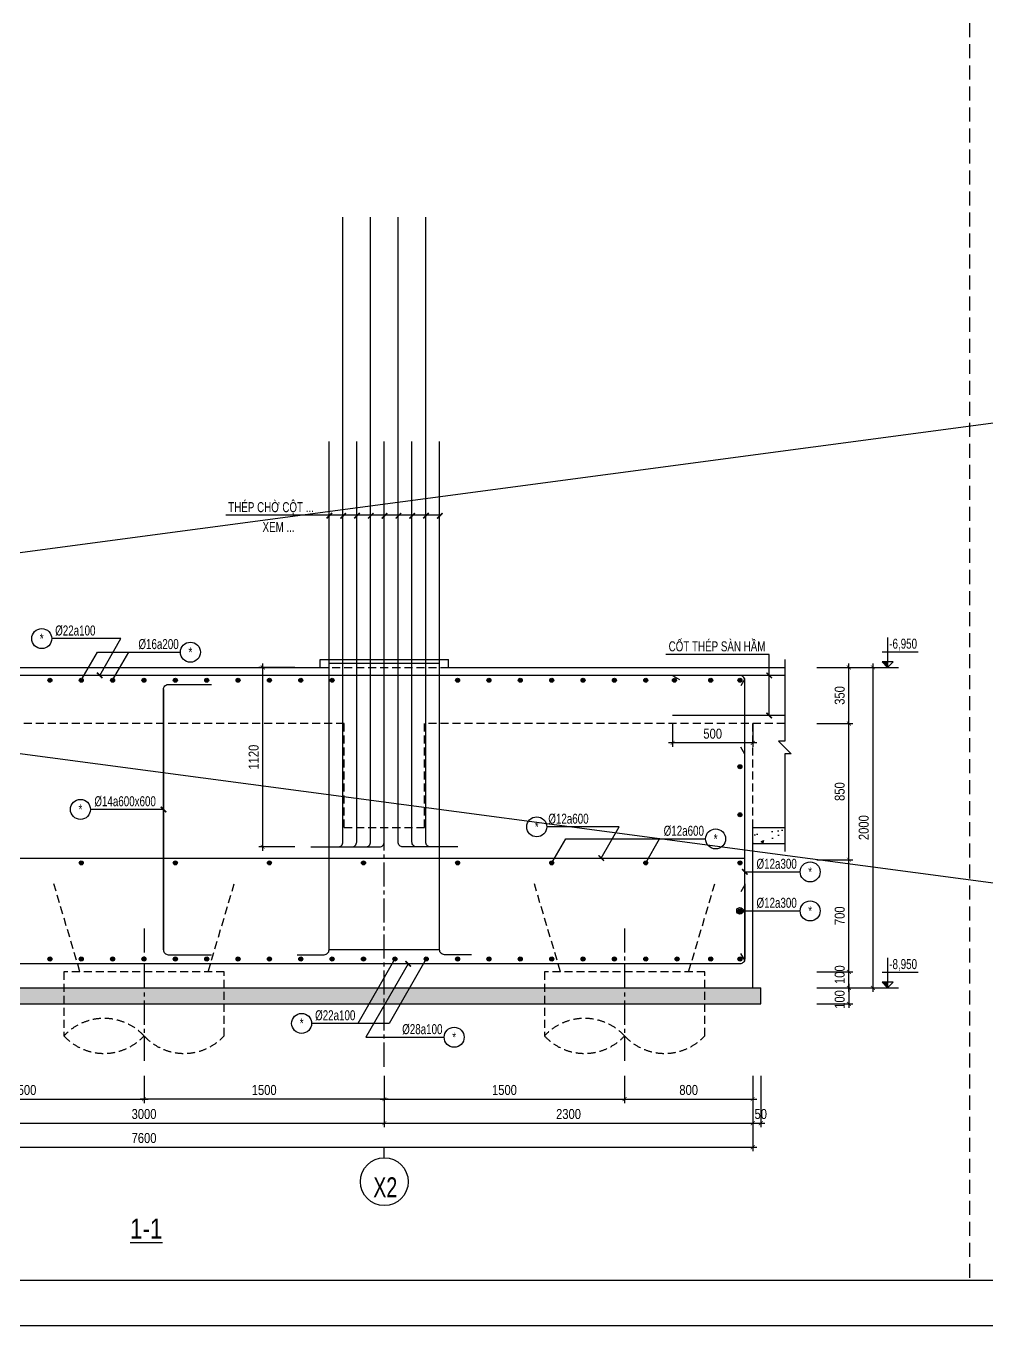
# Model space of a CAD drawing. Extents: x 71 to 2424299, y -14 to 1061502.
# Drawn here: x 1178402 to 1184400, y 486487 to 494643 of the extents above; entities that cross this region are included whole.
import ezdxf
from ezdxf.enums import TextEntityAlignment as Align

# ---------------------------------------------------------------- set-up
doc = ezdxf.new("R2010")
doc.units = 0
doc.header["$LTSCALE"] = 1000
doc.header["$MEASUREMENT"] = 0
doc.header["$PDMODE"] = 3
doc.linetypes.add('CENTER2', pattern=[1.125, 0.75, -0.125, 0.125, -0.125])
doc.linetypes.add('HIDDEN', pattern=[0.375, 0.25, -0.125])
doc.layers.get('0').update_dxf_attribs({"linetype": 'CONTINUOUS'})
doc.layers.get('Defpoints').update_dxf_attribs({"linetype": 'CONTINUOUS'})
for name, color, linetype in [('CDC.01.AXIS', 160, 'CENTER2'), ('CDC.02.DIM', 1, 'CONTINUOUS'), ('CDC.03.BORDER', 3, 'CONTINUOUS'), ('CDC.04.HIDDEN', 8, 'HIDDEN'), ('CDC.05.STEEL', 4, 'CONTINUOUS'), ('CDC.06.TEXT', 2, 'CONTINUOUS'), ('CDC.10.HATCH', 9, 'CONTINUOUS'), ('CDC.11.NOTE', 8, 'CONTINUOUS'), ('CDC.12.PILE', 7, 'CONTINUOUS'), ('CDC.14.STEELNUM', 9, 'CONTINUOUS'), ('KCS_CHI', 1, 'CONTINUOUS')]:
    doc.layers.add(name, color=color, linetype=linetype)
doc.styles.add('ARIAL', font='arial.ttf', dxfattribs={"width": 0.8})
doc.dimstyles.new('25', dxfattribs={"dimscale": 25, "dimtxt": 2.5, "dimasz": 1, "dimexe": 1, "dimexo": 0, "dimgap": 1, "dimtad": 1, "dimdec": 0, "dimdsep": 46, "dimtxsty": 'ARIAL', "dimblk": 'ARCHTICK', "dimcen": 1, "dimdle": 1, "dimclrd": 256, "dimclre": 256, "dimclrt": 2, "dimadec": 0, "dimazin": 0, "dimtfac": 0.00072, "dimtdec": 0, "dimtix": 1, "dimtmove": 2, "dimatfit": 3, "dimldrblk": 'ARCHTICK', "dimfxl": 1, "dimtolj": 1, "dimarcsym": 0})

# ---------------------------------------------------------------- blocks, each defined once
blk = doc.blocks.new('_ArchTick')
at = {"color": 0, "linetype": 'ByBlock', "const_width": 0.15}
blk.add_lwpolyline([(-0.5, -0.5), (0.5, 0.5)], dxfattribs=at)
blk = doc.blocks.new('*D2026')
at = {"layer": 'CDC.02.DIM', "lineweight": -2, "transparency": 16777216}
for p, q in [((1183538.4, 488665.5), (1183538.4, 488515.5)), ((1183338.4, 488640.5), (1183563.4, 488640.5)), ((1183338.4, 488540.5), (1183563.4, 488540.5))]:
    blk.add_line(p, q, dxfattribs=at)
at = {"layer": 'Defpoints', "color": 0, "transparency": 16777216}
for p in [(1183338.4, 488640.5), (1183338.4, 488540.5), (1183538.4, 488540.5)]:
    blk.add_point(p, dxfattribs=at)
at = {"layer": 'CDC.02.DIM', "lineweight": -2, "transparency": 16777216, "xscale": 25, "yscale": 25, "zscale": 25}
for p, rotation in [((1183538.4, 488640.5), 90), ((1183538.4, 488540.5), 270)]:
    blk.add_blockref('_ArchTick', p, dxfattribs=dict(at, rotation=rotation))
at = {"layer": 'CDC.02.DIM', "color": 2, "transparency": 16777216, "insert": (1183481.5, 488567.8), "char_height": 62.5, "attachment_point": 5, "rotation": 90, "style": 'ARIAL'}
blk.add_mtext('\\A1;100', dxfattribs=at)
blk = doc.blocks.new('*D2027')
at = {"layer": 'CDC.02.DIM', "lineweight": -2, "transparency": 16777216}
for p, q in [((1183538.4, 488615.5), (1183538.4, 488765.5)), ((1183338.4, 488740.5), (1183563.4, 488740.5)), ((1183338.4, 488640.5), (1183563.4, 488640.5))]:
    blk.add_line(p, q, dxfattribs=at)
at = {"layer": 'Defpoints', "color": 0, "transparency": 16777216}
for p in [(1183338.4, 488740.5), (1183538.4, 488740.5), (1183338.4, 488640.5)]:
    blk.add_point(p, dxfattribs=at)
at = {"layer": 'CDC.02.DIM', "lineweight": -2, "transparency": 16777216, "xscale": 25, "yscale": 25, "zscale": 25}
for p, rotation in [((1183538.4, 488740.5), 90), ((1183538.4, 488640.5), 270)]:
    blk.add_blockref('_ArchTick', p, dxfattribs=dict(at, rotation=rotation))
at = {"layer": 'CDC.02.DIM', "color": 2, "transparency": 16777216, "insert": (1183481.5, 488722.8), "char_height": 62.5, "attachment_point": 5, "rotation": 90, "style": 'ARIAL'}
blk.add_mtext('\\A1;100', dxfattribs=at)
blk = doc.blocks.new('*D2028')
at = {"layer": 'CDC.02.DIM', "lineweight": -2, "transparency": 16777216}
for p, q in [((1183338.4, 489440.5), (1183563.4, 489440.5)), ((1183538.4, 488715.5), (1183538.4, 489465.5)), ((1183338.4, 488740.5), (1183563.4, 488740.5))]:
    blk.add_line(p, q, dxfattribs=at)
at = {"layer": 'Defpoints', "color": 0, "transparency": 16777216}
for p in [(1183338.4, 489440.5), (1183538.4, 489440.5), (1183338.4, 488740.5)]:
    blk.add_point(p, dxfattribs=at)
at = {"layer": 'CDC.02.DIM', "lineweight": -2, "transparency": 16777216, "xscale": 25, "yscale": 25, "zscale": 25}
for p, rotation in [((1183538.4, 489440.5), 90), ((1183538.4, 488740.5), 270)]:
    blk.add_blockref('_ArchTick', p, dxfattribs=dict(at, rotation=rotation))
at = {"layer": 'CDC.02.DIM', "color": 2, "transparency": 16777216, "insert": (1183481.5, 489090.5), "char_height": 62.5, "attachment_point": 5, "rotation": 90, "style": 'ARIAL'}
blk.add_mtext('\\A1;700', dxfattribs=at)
blk = doc.blocks.new('*D2029')
at = {"layer": 'CDC.02.DIM', "lineweight": -2, "transparency": 16777216}
for p, q in [((1183538.4, 489415.5), (1183538.4, 490315.5)), ((1183338.4, 490290.5), (1183563.4, 490290.5)), ((1183338.4, 489440.5), (1183563.4, 489440.5))]:
    blk.add_line(p, q, dxfattribs=at)
at = {"layer": 'Defpoints', "color": 0, "transparency": 16777216}
for p in [(1183338.4, 490290.5), (1183538.4, 490290.5), (1183338.4, 489440.5)]:
    blk.add_point(p, dxfattribs=at)
at = {"layer": 'CDC.02.DIM', "lineweight": -2, "transparency": 16777216, "xscale": 25, "yscale": 25, "zscale": 25}
for p, rotation in [((1183538.4, 490290.5), 90), ((1183538.4, 489440.5), 270)]:
    blk.add_blockref('_ArchTick', p, dxfattribs=dict(at, rotation=rotation))
at = {"layer": 'CDC.02.DIM', "color": 2, "transparency": 16777216, "insert": (1183481.5, 489865.5), "char_height": 62.5, "attachment_point": 5, "rotation": 90, "style": 'ARIAL'}
blk.add_mtext('\\A1;850', dxfattribs=at)
blk = doc.blocks.new('*D2030')
at = {"layer": 'CDC.02.DIM', "lineweight": -2, "transparency": 16777216}
for p, q in [((1183338.4, 490640.5), (1183563.4, 490640.5)), ((1183538.4, 490265.5), (1183538.4, 490665.5)), ((1183338.4, 490290.5), (1183563.4, 490290.5))]:
    blk.add_line(p, q, dxfattribs=at)
at = {"layer": 'Defpoints', "color": 0, "transparency": 16777216}
for p in [(1183338.4, 490640.5), (1183538.4, 490640.5), (1183338.4, 490290.5)]:
    blk.add_point(p, dxfattribs=at)
at = {"layer": 'CDC.02.DIM', "lineweight": -2, "transparency": 16777216, "xscale": 25, "yscale": 25, "zscale": 25}
for p, rotation in [((1183538.4, 490640.5), 90), ((1183538.4, 490290.5), 270)]:
    blk.add_blockref('_ArchTick', p, dxfattribs=dict(at, rotation=rotation))
at = {"layer": 'CDC.02.DIM', "color": 2, "transparency": 16777216, "insert": (1183481.5, 490465.5), "char_height": 62.5, "attachment_point": 5, "rotation": 90, "style": 'ARIAL'}
blk.add_mtext('\\A1;350', dxfattribs=at)
blk = doc.blocks.new('*D2031')
at = {"layer": 'CDC.02.DIM', "lineweight": -2, "transparency": 16777216}
for p, q in [((1183338.4, 490640.5), (1183713.4, 490640.5)), ((1183688.4, 490665.5), (1183688.4, 488615.5)), ((1183338.4, 488640.5), (1183713.4, 488640.5))]:
    blk.add_line(p, q, dxfattribs=at)
at = {"layer": 'Defpoints', "color": 0, "transparency": 16777216}
for p in [(1183338.4, 490640.5), (1183338.4, 488640.5), (1183688.4, 488640.5)]:
    blk.add_point(p, dxfattribs=at)
at = {"layer": 'CDC.02.DIM', "lineweight": -2, "transparency": 16777216, "xscale": 25, "yscale": 25, "zscale": 25}
for p, rotation in [((1183688.4, 490640.5), 90), ((1183688.4, 488640.5), 270)]:
    blk.add_blockref('_ArchTick', p, dxfattribs=dict(at, rotation=rotation))
at = {"layer": 'CDC.02.DIM', "color": 2, "transparency": 16777216, "insert": (1183631.5, 489640.5), "char_height": 62.5, "attachment_point": 5, "rotation": 90, "style": 'ARIAL'}
blk.add_mtext('\\A1;2000', dxfattribs=at)
blk = doc.blocks.new('*D2008')
at = {"layer": 'CDC.02.DIM', "lineweight": -2, "transparency": 16777216}
for p, q in [((1182438.4, 490290.5), (1182438.4, 490144.5)), ((1182938.4, 490290.5), (1182938.4, 490144.5)), ((1182963.4, 490169.5), (1182413.4, 490169.5))]:
    blk.add_line(p, q, dxfattribs=at)
at = {"layer": 'Defpoints', "color": 0, "transparency": 16777216}
for p in [(1182438.4, 490290.5), (1182938.4, 490290.5), (1182438.4, 490169.5)]:
    blk.add_point(p, dxfattribs=at)
at = {"layer": 'CDC.02.DIM', "lineweight": -2, "transparency": 16777216, "xscale": 25, "yscale": 25, "zscale": 25, "rotation": 180}
blk.add_blockref('_ArchTick', (1182438.4, 490169.5), dxfattribs=at)
at = {"layer": 'CDC.02.DIM', "lineweight": -2, "transparency": 16777216, "xscale": 25, "yscale": 25, "zscale": 25}
blk.add_blockref('_ArchTick', (1182938.4, 490169.5), dxfattribs=at)
at = {"layer": 'CDC.02.DIM', "color": 2, "transparency": 16777216, "insert": (1182688.4, 490226.5), "char_height": 62.5, "attachment_point": 5, "style": 'ARIAL'}
blk.add_mtext('\\A1;500', dxfattribs=at)
blk = doc.blocks.new('*D2010')
at = {"layer": 'CDC.02.DIM', "lineweight": -2, "transparency": 16777216}
for p, q in [((1180638.4, 488090.5), (1180638.4, 487770.7)), ((1182938.4, 488090.5), (1182938.4, 487770.7)), ((1180613.4, 487795.7), (1182963.4, 487795.7))]:
    blk.add_line(p, q, dxfattribs=at)
at = {"layer": 'Defpoints', "color": 0, "transparency": 16777216}
for p in [(1180638.4, 488090.5), (1182938.4, 488090.5), (1182938.4, 487795.7)]:
    blk.add_point(p, dxfattribs=at)
at = {"layer": 'CDC.02.DIM', "lineweight": -2, "transparency": 16777216, "xscale": 25, "yscale": 25, "zscale": 25, "rotation": 180}
blk.add_blockref('_ArchTick', (1180638.4, 487795.7), dxfattribs=at)
at = {"layer": 'CDC.02.DIM', "lineweight": -2, "transparency": 16777216, "xscale": 25, "yscale": 25, "zscale": 25}
blk.add_blockref('_ArchTick', (1182938.4, 487795.7), dxfattribs=at)
at = {"layer": 'CDC.02.DIM', "color": 2, "transparency": 16777216, "insert": (1181788.4, 487852.6), "char_height": 62.5, "attachment_point": 5, "style": 'ARIAL'}
blk.add_mtext('\\A1;2300', dxfattribs=at)
blk = doc.blocks.new('*D2011')
at = {"layer": 'CDC.02.DIM', "lineweight": -2, "transparency": 16777216}
for p, q in [((1175338.4, 488090.5), (1175338.4, 487620.7)), ((1182938.4, 488090.5), (1182938.4, 487620.7)), ((1175313.4, 487645.7), (1182963.4, 487645.7))]:
    blk.add_line(p, q, dxfattribs=at)
at = {"layer": 'Defpoints', "color": 0, "transparency": 16777216}
for p in [(1175338.4, 488090.5), (1182938.4, 488090.5), (1182938.4, 487645.7)]:
    blk.add_point(p, dxfattribs=at)
at = {"layer": 'CDC.02.DIM', "lineweight": -2, "transparency": 16777216, "xscale": 25, "yscale": 25, "zscale": 25, "rotation": 180}
blk.add_blockref('_ArchTick', (1175338.4, 487645.7), dxfattribs=at)
at = {"layer": 'CDC.02.DIM', "lineweight": -2, "transparency": 16777216, "xscale": 25, "yscale": 25, "zscale": 25}
blk.add_blockref('_ArchTick', (1182938.4, 487645.7), dxfattribs=at)
at = {"layer": 'CDC.02.DIM', "color": 2, "transparency": 16777216, "insert": (1179138.4, 487702.6), "char_height": 62.5, "attachment_point": 5, "style": 'ARIAL'}
blk.add_mtext('\\A1;7600', dxfattribs=at)
blk = doc.blocks.new('*D2013')
at = {"layer": 'CDC.02.DIM', "lineweight": -2, "transparency": 16777216}
for p, q in [((1177638.4, 488090.5), (1177638.4, 487920.7)), ((1179138.4, 488090.5), (1179138.4, 487920.7)), ((1177613.4, 487945.7), (1179163.4, 487945.7))]:
    blk.add_line(p, q, dxfattribs=at)
at = {"layer": 'Defpoints', "color": 0, "transparency": 16777216}
for p in [(1177638.4, 488090.5), (1179138.4, 488090.5), (1179138.4, 487945.7)]:
    blk.add_point(p, dxfattribs=at)
at = {"layer": 'CDC.02.DIM', "lineweight": -2, "transparency": 16777216, "xscale": 25, "yscale": 25, "zscale": 25, "rotation": 180}
blk.add_blockref('_ArchTick', (1177638.4, 487945.7), dxfattribs=at)
at = {"layer": 'CDC.02.DIM', "lineweight": -2, "transparency": 16777216, "xscale": 25, "yscale": 25, "zscale": 25}
blk.add_blockref('_ArchTick', (1179138.4, 487945.7), dxfattribs=at)
at = {"layer": 'CDC.02.DIM', "color": 2, "transparency": 16777216, "insert": (1178388.4, 488002.6), "char_height": 62.5, "attachment_point": 5, "style": 'ARIAL'}
blk.add_mtext('\\A1;1500', dxfattribs=at)
blk = doc.blocks.new('*D2015')
at = {"layer": 'CDC.02.DIM', "lineweight": -2, "transparency": 16777216}
for p, q in [((1179138.4, 488090.5), (1179138.4, 487920.7)), ((1180638.4, 488090.5), (1180638.4, 487920.7)), ((1180663.4, 487945.7), (1179113.4, 487945.7))]:
    blk.add_line(p, q, dxfattribs=at)
at = {"layer": 'Defpoints', "color": 0, "transparency": 16777216}
for p in [(1179138.4, 488090.5), (1180638.4, 488090.5), (1179138.4, 487945.7)]:
    blk.add_point(p, dxfattribs=at)
at = {"layer": 'CDC.02.DIM', "lineweight": -2, "transparency": 16777216, "xscale": 25, "yscale": 25, "zscale": 25, "rotation": 180}
blk.add_blockref('_ArchTick', (1179138.4, 487945.7), dxfattribs=at)
at = {"layer": 'CDC.02.DIM', "lineweight": -2, "transparency": 16777216, "xscale": 25, "yscale": 25, "zscale": 25}
blk.add_blockref('_ArchTick', (1180638.4, 487945.7), dxfattribs=at)
at = {"layer": 'CDC.02.DIM', "color": 2, "transparency": 16777216, "insert": (1179888.4, 488002.6), "char_height": 62.5, "attachment_point": 5, "style": 'ARIAL'}
blk.add_mtext('\\A1;1500', dxfattribs=at)
blk = doc.blocks.new('*D2016')
at = {"layer": 'CDC.02.DIM', "lineweight": -2, "transparency": 16777216}
for p, q in [((1180638.4, 488090.5), (1180638.4, 487920.7)), ((1182138.4, 488090.5), (1182138.4, 487920.7)), ((1180613.4, 487945.7), (1182163.4, 487945.7))]:
    blk.add_line(p, q, dxfattribs=at)
at = {"layer": 'Defpoints', "color": 0, "transparency": 16777216}
for p in [(1180638.4, 488090.5), (1182138.4, 488090.5), (1182138.4, 487945.7)]:
    blk.add_point(p, dxfattribs=at)
at = {"layer": 'CDC.02.DIM', "lineweight": -2, "transparency": 16777216, "xscale": 25, "yscale": 25, "zscale": 25, "rotation": 180}
blk.add_blockref('_ArchTick', (1180638.4, 487945.7), dxfattribs=at)
at = {"layer": 'CDC.02.DIM', "lineweight": -2, "transparency": 16777216, "xscale": 25, "yscale": 25, "zscale": 25}
blk.add_blockref('_ArchTick', (1182138.4, 487945.7), dxfattribs=at)
at = {"layer": 'CDC.02.DIM', "color": 2, "transparency": 16777216, "insert": (1181388.4, 488002.6), "char_height": 62.5, "attachment_point": 5, "style": 'ARIAL'}
blk.add_mtext('\\A1;1500', dxfattribs=at)
blk = doc.blocks.new('*D2017')
at = {"layer": 'CDC.02.DIM', "lineweight": -2, "transparency": 16777216}
for p, q in [((1177638.4, 488090.5), (1177638.4, 487770.7)), ((1180638.4, 488090.5), (1180638.4, 487770.7)), ((1177613.4, 487795.7), (1180663.4, 487795.7))]:
    blk.add_line(p, q, dxfattribs=at)
at = {"layer": 'Defpoints', "color": 0, "transparency": 16777216}
for p in [(1177638.4, 488090.5), (1180638.4, 488090.5), (1180638.4, 487795.7)]:
    blk.add_point(p, dxfattribs=at)
at = {"layer": 'CDC.02.DIM', "lineweight": -2, "transparency": 16777216, "xscale": 25, "yscale": 25, "zscale": 25, "rotation": 180}
blk.add_blockref('_ArchTick', (1177638.4, 487795.7), dxfattribs=at)
at = {"layer": 'CDC.02.DIM', "lineweight": -2, "transparency": 16777216, "xscale": 25, "yscale": 25, "zscale": 25}
blk.add_blockref('_ArchTick', (1180638.4, 487795.7), dxfattribs=at)
at = {"layer": 'CDC.02.DIM', "color": 2, "transparency": 16777216, "insert": (1179138.4, 487852.6), "char_height": 62.5, "attachment_point": 5, "style": 'ARIAL'}
blk.add_mtext('\\A1;3000', dxfattribs=at)
blk = doc.blocks.new('*D2018')
at = {"layer": 'CDC.02.DIM', "lineweight": -2, "transparency": 16777216}
for p, q in [((1182938.4, 488090.5), (1182938.4, 487770.7)), ((1182988.4, 488090.5), (1182988.4, 487770.7)), ((1182913.4, 487795.7), (1183013.4, 487795.7))]:
    blk.add_line(p, q, dxfattribs=at)
at = {"layer": 'Defpoints', "color": 0, "transparency": 16777216}
for p in [(1182938.4, 488090.5), (1182988.4, 488090.5), (1182988.4, 487795.7)]:
    blk.add_point(p, dxfattribs=at)
at = {"layer": 'CDC.02.DIM', "lineweight": -2, "transparency": 16777216, "xscale": 25, "yscale": 25, "zscale": 25, "rotation": 180}
blk.add_blockref('_ArchTick', (1182938.4, 487795.7), dxfattribs=at)
at = {"layer": 'CDC.02.DIM', "lineweight": -2, "transparency": 16777216, "xscale": 25, "yscale": 25, "zscale": 25}
blk.add_blockref('_ArchTick', (1182988.4, 487795.7), dxfattribs=at)
at = {"layer": 'CDC.02.DIM', "color": 2, "transparency": 16777216, "insert": (1182988.4, 487852.6), "char_height": 62.5, "attachment_point": 5, "style": 'ARIAL'}
blk.add_mtext('\\A1;50', dxfattribs=at)
blk = doc.blocks.new('C1000K')
at = {"layer": 'CDC.01.AXIS', "ltscale": 0.2}
blk.add_line((0, 370.1), (0, -474.3), dxfattribs=at)
at = {"layer": 'CDC.04.HIDDEN', "ltscale": 0.2}
for p, q in [((-400, 100), (-563.4, 650)), ((400, 100), (563.4, 650))]:
    blk.add_line(p, q, dxfattribs=at)
blk.add_lwpolyline([(500, -300), (500, 100), (-500, 100), (-500, -300)], dxfattribs=at)
blk.add_lwpolyline([(500, -300, -0.436764), (0, -300, 0.436764), (-500, -300, 0.436764), (0, -300, 0.36397)], format="xyb", dxfattribs=at)
blk = doc.blocks.new('*D1696')
at = {"layer": 'CDC.02.DIM', "lineweight": -2, "transparency": 16777216}
for p, q in [((1180079.6, 490640.5), (1179854.6, 490640.5)), ((1179879.6, 489495.5), (1179879.6, 490665.5)), ((1180079.6, 489520.5), (1179854.6, 489520.5))]:
    blk.add_line(p, q, dxfattribs=at)
at = {"layer": 'Defpoints', "color": 0, "transparency": 16777216}
for p in [(1179879.6, 490640.5), (1180079.6, 490640.5), (1180079.6, 489520.5)]:
    blk.add_point(p, dxfattribs=at)
at = {"layer": 'CDC.02.DIM', "lineweight": -2, "transparency": 16777216, "xscale": 25, "yscale": 25, "zscale": 25}
for p, rotation in [((1179879.6, 490640.5), 90), ((1179879.6, 489520.5), 270)]:
    blk.add_blockref('_ArchTick', p, dxfattribs=dict(at, rotation=rotation))
at = {"layer": 'CDC.02.DIM', "color": 2, "transparency": 16777216, "insert": (1179822.7, 490080.5), "char_height": 62.5, "attachment_point": 5, "rotation": 90, "style": 'ARIAL'}
blk.add_mtext('\\A1;1120', dxfattribs=at)
blk = doc.blocks.new('*D1752')
at = {"layer": 'CDC.02.DIM', "lineweight": -2, "transparency": 16777216}
for p, q in [((1182138.4, 488090.5), (1182138.4, 487920.7)), ((1182938.4, 488090.5), (1182938.4, 487920.7)), ((1182113.4, 487945.7), (1182963.4, 487945.7))]:
    blk.add_line(p, q, dxfattribs=at)
at = {"layer": 'Defpoints', "color": 0, "transparency": 16777216}
for p in [(1182138.4, 488090.5), (1182938.4, 488090.5), (1182938.4, 487945.7)]:
    blk.add_point(p, dxfattribs=at)
at = {"layer": 'CDC.02.DIM', "lineweight": -2, "transparency": 16777216, "xscale": 25, "yscale": 25, "zscale": 25, "rotation": 180}
blk.add_blockref('_ArchTick', (1182138.4, 487945.7), dxfattribs=at)
at = {"layer": 'CDC.02.DIM', "lineweight": -2, "transparency": 16777216, "xscale": 25, "yscale": 25, "zscale": 25}
blk.add_blockref('_ArchTick', (1182938.4, 487945.7), dxfattribs=at)
at = {"layer": 'CDC.02.DIM', "color": 2, "transparency": 16777216, "insert": (1182538.4, 488002.6), "char_height": 62.5, "attachment_point": 5, "style": 'ARIAL'}
blk.add_mtext('\\A1;800', dxfattribs=at)
blk = doc.blocks.new('34')
at = {"color": 4, "elevation": 0}
blk.add_lwpolyline([(1087304.3, 521742.8), (1107165, 521742.8), (1107165, 536023), (1087304.3, 536023)], close=True, dxfattribs=at)
at = {"layer": 'Defpoints', "elevation": 0}
blk.add_lwpolyline([(1086424.2, 521457.2), (1086424.2, 536307.2), (1107449.2, 536307.2), (1107449.2, 521457.2), (1086424.2, 521457.2)], close=True, dxfattribs=at)

msp = doc.modelspace()

# ---------------------------------------------------------------- hatches: boundary and pattern name
at = {"layer": 'CDC.10.HATCH'}
h = msp.add_hatch(dxfattribs=at)
h.set_pattern_fill('AR-CONC', color=256, scale=25, style=0)
h.set_pattern_definition([(50, (21414.93, -21115.67), (179.315046, -15.688034), [18.75, -206.25]), (355, (21414.93, -21115.67), (-34.687833, 188.048033), [15, -165]), (100.4514, (21429.87, -21116.98), (144.627345, 172.359886), [15.935047, -175.285528]), (46.1842, (21414.93, -21065.67), (266.810262, -41.379754), [28.125, -309.375]), (96.6356, (21437.16, -21069.12), (233.665676, 243.52947), [23.90257, -262.92825]), (351.1842, (21414.93, -21065.67), (233.665486, 243.52965), [22.5, -247.5]), (21, (21439.93, -21078.17), (149.226763, -100.654723), [18.75, -206.25]), (326, (21439.93, -21078.17), (60.828833, 181.28751), [15, -165]), (71.4514, (21452.37, -21086.56), (210.055657, 80.632624), [15.935047, -175.285528]), (37.5, (21414.93, -21115.67), (3.0399638, 83.2234635), [0, -163, 0, -167.5, 0, -165.625]), (7.5, (21414.93, -21115.67), (65.7673844, 98.602928), [0, -95.5, 0, -159.25, 0, -63.125]), (327.5, (21359.18, -21115.67), (133.455609, -5.638718), [0, -62.5, 0, -195, 0, -258.75]), (317.5, (21334.18, -21115.67), (145.796542, 25.026246), [0, -81.25, 0, -129.5, 0, -183.75])])
h.paths.add_polyline_path([(1183138.4, 489640.53), (1182938.4, 489640.53), (1182938.4, 489540.53), (1183138.4, 489540.53)])
h = msp.add_hatch(dxfattribs=at)
h.set_pattern_fill('AR-CONC', color=256, scale=25, style=0)
h.set_pattern_definition([(50, (87513.1, -7164.95), (179.315046, -15.688034), [18.75, -206.25]), (355, (87513.1, -7164.95), (-34.687833, 188.048033), [15, -165]), (100.4514, (87528.05, -7166.26), (144.627345, 172.359886), [15.935047, -175.285528]), (46.1842, (87513.1, -7114.95), (266.810262, -41.379754), [28.125, -309.375]), (96.6356, (87535.34, -7118.4), (233.665676, 243.52947), [23.90257, -262.92825]), (351.1842, (87513.1, -7114.95), (233.665486, 243.52965), [22.5, -247.5]), (21, (87538.1, -7127.45), (149.226763, -100.654723), [18.75, -206.25]), (326, (87538.1, -7127.45), (60.828833, 181.28751), [15, -165]), (71.4514, (87550.54, -7135.84), (210.055657, 80.632624), [15.935047, -175.285528]), (37.5, (87513.105, -7164.95), (3.039964, 83.2234635), [0, -163, 0, -167.5, 0, -165.625]), (7.5, (87513.105, -7164.95), (65.7673844, 98.602928), [0, -95.5, 0, -159.25, 0, -63.125]), (327.5, (87457.355, -7164.95), (133.455609, -5.638718), [0, -62.5, 0, -195, 0, -258.75]), (317.5, (87432.35, -7164.95), (145.796542, 25.026246), [0, -81.25, 0, -129.5, 0, -183.75])])
h.paths.add_polyline_path([(1175538.4, 488640.53), (1175288.4, 488640.53), (1175288.4, 488540.53), (1175538.4, 488540.53)])
h.paths.add_polyline_path([(1176138.4, 488640.53), (1175538.4, 488640.53), (1175538.4, 488540.53), (1176138.4, 488540.53)])
h.paths.add_polyline_path([(1176738.4, 488640.53), (1176138.4, 488640.53), (1176138.4, 488540.53), (1176738.4, 488540.53)])
h.paths.add_polyline_path([(1178538.4, 488640.53), (1176738.4, 488640.53), (1176738.4, 488540.53), (1178538.4, 488540.53)])
h.paths.add_polyline_path([(1179138.4, 488640.53), (1178538.4, 488640.53), (1178538.4, 488540.53), (1179138.4, 488540.53)])
h.paths.add_polyline_path([(1179738.4, 488640.53), (1179138.4, 488640.53), (1179138.4, 488540.53), (1179738.4, 488540.53)])
h.paths.add_polyline_path([(1181538.4, 488640.53), (1179738.4, 488640.53), (1179738.4, 488540.53), (1181538.4, 488540.53)])
h.paths.add_polyline_path([(1182138.4, 488640.53), (1181538.4, 488640.53), (1181538.4, 488540.53), (1182138.4, 488540.53)])
h.paths.add_polyline_path([(1182738.4, 488640.53), (1182138.4, 488640.53), (1182138.4, 488540.53), (1182738.4, 488540.53)])
h.paths.add_polyline_path([(1182988.4, 488640.53), (1182738.4, 488640.53), (1182738.4, 488540.53), (1182988.4, 488540.53)])
at = {"layer": 'CDC.11.NOTE'}
for points in [[(1183780.56, 490675.53), (1183745.56, 490675.53), (1183780.56, 490640.53)], [(1183780.56, 488675.53), (1183745.56, 488675.53), (1183780.56, 488640.53)]]:
    msp.add_hatch(color=256, dxfattribs=at).paths.add_polyline_path(points)

# ---------------------------------------------------------------- linework, layer by layer
at = {"layer": 'CDC.01.AXIS', "ltscale": 0.2}
msp.add_line((1180638.4, 488148.48), (1180638.4, 491684.91), dxfattribs=at)
at = {"layer": 'CDC.03.BORDER'}
for p, q in [((1178038.4, 490640.53), (1180238.4, 490640.53)), ((1180238.4, 490640.53), (1180238.4, 490690.53)), ((1180238.4, 490690.53), (1181038.4, 490690.53)), ((1181038.4, 490640.53), (1181038.4, 490690.53)), ((1181038.4, 490640.53), (1183138.4, 490640.53)), ((1182938.4, 488640.53), (1182938.4, 489640.53)), ((1182938.4, 489640.53), (1183138.4, 489640.53))]:
    msp.add_line(p, q, dxfattribs=at)
at = {"layer": 'CDC.04.HIDDEN', "ltscale": 0.35}
msp.add_line((1184290.69, 501092.5), (1184290.69, 486817.5), dxfattribs=at)
at = {"layer": 'CDC.04.HIDDEN', "ltscale": 0.2}
for p, q in [((1180238.4, 490640.53), (1181038.4, 490640.53)), ((1180388.4, 490290.53), (1177888.4, 490290.53)), ((1180388.4, 489640.53), (1180388.4, 490290.53)), ((1183138.4, 490290.53), (1180888.4, 490290.53)), ((1180888.4, 489640.53), (1180888.4, 490290.53)), ((1182938.4, 489640.53), (1182938.4, 490290.53)), ((1180388.4, 489640.53), (1180888.4, 489640.53))]:
    msp.add_line(p, q, dxfattribs=at)
at = {"layer": 'CDC.05.STEEL', "ltscale": 0.3}
for p, q in [((1180983.4, 490665.53), (1180293.4, 490665.53)), ((1182858.4, 490590.53), (1175138.4, 490590.53)), ((1183138.4, 490590.53), (1182438.4, 490590.53)), ((1182438.4, 490590.53), (1182481.7, 490565.53)), ((1182888.4, 490568.54), (1182863.4, 490525.24)), ((1183138.4, 490340.53), (1182438.4, 490340.53)), ((1182888.4, 490098.54), (1182863.4, 490141.84)), ((1175388.4, 489450.54), (1182888.4, 489450.54)), ((1182888.4, 489282.53), (1182863.4, 489239.23)), ((1180983.4, 488877.53), (1180293.4, 488877.53)), ((1182888.4, 488812.53), (1182863.4, 488855.83))]:
    msp.add_line(p, q, dxfattribs=at)
for points in [[(1180179.65, 489520.53), (1180349.65, 489520.53, 0.4142136), (1180379.65, 489550.53), (1180379.65, 493450.53)], [(1180352.15, 489520.53), (1180522.15, 489520.53, 0.4142136), (1180552.15, 489550.53), (1180552.15, 493450.53)], [(1180924.65, 489520.53), (1180754.65, 489520.53, -0.4142136), (1180724.65, 489550.53), (1180724.65, 493450.53)], [(1181097.15, 489520.53), (1180927.15, 489520.53, -0.4142136), (1180897.15, 489550.53), (1180897.15, 493450.53)], [(1180093.4, 488847.53), (1180263.4, 488847.53, 0.4142136), (1180293.4, 488877.53), (1180293.4, 492050.53)], [(1180265.9, 489520.53), (1180435.9, 489520.53, 0.4142136), (1180465.9, 489550.53), (1180465.9, 492050.53)], [(1180438.4, 489520.53), (1180608.4, 489520.53, 0.4142136), (1180638.4, 489550.53), (1180638.4, 492050.53)], [(1181010.9, 489520.53), (1180840.9, 489520.53, -0.4142136), (1180810.9, 489550.53), (1180810.9, 492050.53)], [(1181183.4, 488847.53), (1181013.4, 488847.53, -0.4142136), (1180983.4, 488877.53), (1180983.4, 492050.53)], [(1182888.4, 490090.53), (1182888.4, 490560.53, 0.4142136), (1182858.4, 490590.53), (1175418.4, 490590.53, 0.4142136), (1175388.4, 490560.53), (1175388.4, 490090.53)], [(1182888.4, 488812.53), (1182888.4, 490560.53, 0.4142136), (1182858.4, 490590.53), (1182588.4, 490590.53)], [(1179259.68, 488877.53), (1179259.68, 490503.53, -0.4142136), (1179289.68, 490533.53), (1179559.68, 490533.53)], [(1179259.68, 490503.53), (1179259.68, 488877.53, 0.4142136), (1179289.68, 488847.53), (1179559.68, 488847.53)], [(1182888.4, 489290.53), (1182888.4, 488820.53, -0.4142136), (1182858.4, 488790.53), (1175418.4, 488790.53, -0.4142136), (1175388.4, 488820.53), (1175388.4, 489290.53)]]:
    msp.add_lwpolyline(points, format="xyb", dxfattribs=at)
at = {"layer": 'CDC.05.STEEL', "const_width": 12.3}
for points in [[(1178550.62, 490554.38, -1), (1178550.62, 490566.68, -1)], [(1178746.41, 490554.38, -1), (1178746.41, 490566.68, -1)], [(1178942.2, 490554.38, -1), (1178942.2, 490566.68, -1)], [(1179137.99, 490554.38, -1), (1179137.99, 490566.68, -1)], [(1179333.78, 490554.38, -1), (1179333.78, 490566.68, -1)], [(1179529.57, 490554.38, -1), (1179529.57, 490566.68, -1)], [(1179725.36, 490554.38, -1), (1179725.36, 490566.68, -1)], [(1179921.15, 490554.38, -1), (1179921.15, 490566.68, -1)], [(1180116.94, 490554.38, -1), (1180116.94, 490566.68, -1)], [(1180312.73, 490554.38, -1), (1180312.73, 490566.68, -1)], [(1181095.89, 490554.38, -1), (1181095.89, 490566.68, -1)], [(1181291.68, 490554.38, -1), (1181291.68, 490566.68, -1)], [(1181487.47, 490554.38, -1), (1181487.47, 490566.68, -1)], [(1181683.25, 490554.38, -1), (1181683.25, 490566.68, -1)], [(1181879.04, 490554.38, -1), (1181879.04, 490566.68, -1)], [(1182074.83, 490554.38, -1), (1182074.83, 490566.68, -1)], [(1182270.62, 490554.38, -1), (1182270.62, 490566.68, -1)], [(1182449.77, 490554.38, -1), (1182449.77, 490566.68, -1)], [(1182676.27, 490554.38, -1), (1182676.27, 490566.68, -1)], [(1182858.81, 490554.38, 1), (1182858.81, 490566.68, 1)], [(1182858.81, 490026.69, -1), (1182858.81, 490014.38, -1)], [(1182858.81, 489726.69, -1), (1182858.81, 489714.38, -1)], [(1178746.41, 489426.69, 1), (1178746.41, 489414.38, 1)], [(1179333.78, 489426.69, 1), (1179333.78, 489414.38, 1)], [(1179921.15, 489426.69, 1), (1179921.15, 489414.38, 1)], [(1180508.52, 489426.69, 1), (1180508.52, 489414.38, 1)], [(1181095.89, 489426.69, 1), (1181095.89, 489414.38, 1)], [(1181683.25, 489426.69, 1), (1181683.25, 489414.38, 1)], [(1182270.62, 489426.69, 1), (1182270.62, 489414.38, 1)], [(1182858.81, 489426.69, -1), (1182858.81, 489414.38, -1)], [(1182858.81, 489126.69, -1), (1182858.81, 489114.38, -1)], [(1178550.62, 488826.69, 1), (1178550.62, 488814.38, 1)], [(1178746.41, 488826.69, 1), (1178746.41, 488814.38, 1)], [(1178942.2, 488826.69, 1), (1178942.2, 488814.38, 1)], [(1179137.99, 488826.69, 1), (1179137.99, 488814.38, 1)], [(1179333.78, 488826.69, 1), (1179333.78, 488814.38, 1)], [(1179529.57, 488826.69, 1), (1179529.57, 488814.38, 1)], [(1179725.36, 488826.69, 1), (1179725.36, 488814.38, 1)], [(1179921.15, 488826.69, 1), (1179921.15, 488814.38, 1)], [(1180116.94, 488826.69, 1), (1180116.94, 488814.38, 1)], [(1180312.73, 488826.69, 1), (1180312.73, 488814.38, 1)], [(1180508.52, 488826.69, 1), (1180508.52, 488814.38, 1)], [(1180704.31, 488826.69, 1), (1180704.31, 488814.38, 1)], [(1180900.1, 488826.69, 1), (1180900.1, 488814.38, 1)], [(1181095.89, 488826.69, 1), (1181095.89, 488814.38, 1)], [(1181291.68, 488826.69, 1), (1181291.68, 488814.38, 1)], [(1181487.47, 488826.69, 1), (1181487.47, 488814.38, 1)], [(1181683.25, 488826.69, 1), (1181683.25, 488814.38, 1)], [(1181879.04, 488826.69, 1), (1181879.04, 488814.38, 1)], [(1182074.83, 488826.69, 1), (1182074.83, 488814.38, 1)], [(1182270.62, 488826.69, 1), (1182270.62, 488814.38, 1)], [(1182466.41, 488826.69, 1), (1182466.41, 488814.38, 1)], [(1182676.27, 488826.69, 1), (1182676.27, 488814.38, 1)], [(1182858.81, 488826.69, -1), (1182858.81, 488814.38, -1)]]:
    msp.add_lwpolyline(points, format="xyb", close=True, dxfattribs=at)
at = {"layer": 'CDC.05.STEEL'}
for centre in [(1178550.62, 490560.53), (1178746.41, 490560.53), (1178942.2, 490560.53), (1179137.99, 490560.53), (1179333.78, 490560.53), (1179529.57, 490560.53), (1179725.36, 490560.53), (1179921.15, 490560.53), (1180116.94, 490560.53), (1180312.73, 490560.53), (1181095.89, 490560.53), (1181291.68, 490560.53), (1181487.47, 490560.53), (1181683.25, 490560.53), (1181879.04, 490560.53), (1182074.83, 490560.53), (1182270.62, 490560.53), (1182449.77, 490560.53), (1182676.27, 490560.53), (1182858.81, 490560.53), (1182858.81, 490020.54), (1182858.81, 489720.54), (1178746.41, 489420.54), (1179333.78, 489420.54), (1179921.15, 489420.54), (1180508.52, 489420.54), (1181095.89, 489420.54), (1181683.25, 489420.54), (1182270.62, 489420.54), (1182858.81, 489420.54), (1182858.81, 489120.54), (1178550.62, 488820.54), (1178746.41, 488820.54), (1178942.2, 488820.54), (1179137.99, 488820.54), (1179333.78, 488820.54), (1179529.57, 488820.54), (1179725.36, 488820.54), (1179921.15, 488820.54), (1180116.94, 488820.54), (1180312.73, 488820.54), (1180508.52, 488820.54), (1180704.31, 488820.54), (1180900.1, 488820.54), (1181095.89, 488820.54), (1181291.68, 488820.54), (1181487.47, 488820.54), (1181683.25, 488820.54), (1181879.04, 488820.54), (1182074.83, 488820.54), (1182270.62, 488820.54), (1182466.41, 488820.54), (1182676.27, 488820.54), (1182858.81, 488820.54)]:
    msp.add_circle(centre, 12.53, dxfattribs=at)
at = {"layer": 'CDC.11.NOTE'}
for p, q in [((1183780.56, 490826.83), (1183780.56, 490640.53)), ((1183745.75, 490738.02), (1183970.82, 490738.02)), ((1183713.4, 490640.53), (1183847.73, 490640.53)), ((1179259.68, 489754.51), (1178803.86, 489754.51)), ((1182938.4, 489540.53), (1183138.4, 489540.53)), ((1182888.81, 489364.17), (1183234.31, 489364.17)), ((1182858.81, 489120.54), (1183234.31, 489120.54)), ((1183780.56, 488826.83), (1183780.56, 488640.53)), ((1183745.75, 488738.02), (1183970.82, 488738.02)), ((1175288.4, 488640.53), (1182988.4, 488640.53)), ((1182988.4, 488540.53), (1182988.4, 488640.53)), ((1183713.4, 488640.53), (1183847.73, 488640.53)), ((1175288.4, 488540.53), (1182988.4, 488540.53)), ((1180638.4, 487579.78), (1180638.4, 487645.7))]:
    msp.add_line(p, q, dxfattribs=at)
for points in [[(1178861.5, 490590.53), (1178994.15, 490820.28), (1178562.25, 490820.28)], [(1178746.41, 490560.53), (1178847.43, 490735.5), (1179365.14, 490735.5)], [(1178942.2, 490560.53), (1179043.22, 490735.5), (1179365.14, 490735.5)], [(1183041.55, 490340.53), (1183041.55, 490721.42), (1182396.69, 490721.42)], [(1183138.4, 490690.53), (1183138.4, 490180.53), (1183098.4, 490180.53), (1183178.4, 490100.53), (1183138.4, 490100.53), (1183138.4, 489490.53)], [(1183745.56, 490675.53), (1183780.56, 490640.53), (1183815.56, 490675.53), (1183745.56, 490675.53)], [(1181992.49, 489450.54), (1182105.13, 489645.64), (1181652.4, 489645.64)], [(1181684.47, 489420.54), (1181770.85, 489570.16), (1182644.19, 489570.16)], [(1182270.62, 489420.54), (1182357.01, 489570.16), (1182644.19, 489570.16)], [(1180704.31, 488820.54), (1180472.24, 488418.59), (1180184.74, 488418.59)], [(1180900.1, 488820.54), (1180668.03, 488418.59), (1180184.74, 488418.59)], [(1180787.64, 488790.54), (1180522.86, 488331.93), (1181011.86, 488331.93)], [(1183745.56, 488675.53), (1183780.56, 488640.53), (1183815.56, 488675.53), (1183745.56, 488675.53)]]:
    msp.add_lwpolyline(points, dxfattribs=at)
at = {"layer": 'CDC.11.NOTE', "const_width": 10}
for points in [[(1178844.34, 490607.7), (1178878.66, 490573.37)], [(1183024.38, 490607.7), (1183058.71, 490573.37)], [(1183024.38, 490357.7), (1183058.71, 490323.37)], [(1179242.52, 489771.67), (1179276.85, 489737.35)], [(1181975.33, 489467.7), (1182009.65, 489433.37)], [(1182871.64, 489381.33), (1182905.97, 489347.01)], [(1180770.47, 488807.7), (1180804.8, 488773.37)]]:
    msp.add_lwpolyline(points, dxfattribs=at)
at = {"layer": 'CDC.11.NOTE'}
for centre, radius in [((1182858.81, 489120.54), 20.61), ((1180638.4, 487430.64), 149.14)]:
    msp.add_circle(centre, radius, dxfattribs=at)
at = {"layer": 'CDC.14.STEELNUM'}
for centre in [(1178499.75, 490820.28), (1179427.64, 490735.5), (1178741.36, 489754.51), (1181589.9, 489645.64), (1182706.69, 489570.16), (1183296.81, 489364.17), (1183296.81, 489120.54), (1180122.24, 488418.59), (1181074.36, 488331.93)]:
    msp.add_circle(centre, 62.5, dxfattribs=at)
at = {"layer": 'Defpoints', "color": 1}
for p, q in [((1082950, 502800), (1264360, 478660)), ((1264360, 502800), (1082950, 478660))]:
    msp.add_line(p, q, dxfattribs=at)
at = {"layer": 'KCS_CHI'}
msp.add_line((1180983.4, 491590.18), (1179649.56, 491590.18), dxfattribs=at)
at = {"layer": 'KCS_CHI', "const_width": 10}
for points in [[(1180312.26, 491604.4), (1180277.94, 491570.07)], [(1180398.51, 491604.4), (1180364.19, 491570.07)], [(1180484.76, 491604.4), (1180450.44, 491570.07)], [(1180571.01, 491604.4), (1180536.69, 491570.07)], [(1180657.26, 491604.4), (1180622.94, 491570.07)], [(1180743.51, 491604.4), (1180709.19, 491570.07)], [(1180829.76, 491604.4), (1180795.44, 491570.07)], [(1180916.01, 491604.4), (1180881.69, 491570.07)], [(1181002.26, 491604.4), (1180967.94, 491570.07)]]:
    msp.add_lwpolyline(points, dxfattribs=at)

# ---------------------------------------------------------------- block references
at = {"layer": 'CDC.03.BORDER'}
msp.add_blockref('34', (87560.73, -34927.16), dxfattribs=at)
at = {"layer": 'CDC.12.PILE'}
for p in [(1179138.4, 488640.53), (1182138.4, 488640.53)]:
    msp.add_blockref('C1000K', p, dxfattribs=at)

# ---------------------------------------------------------------- texts
at = {"layer": 'CDC.06.TEXT', "style": 'ARIAL'}
for s, height, width, p in [('THÉP CHỜ CỘT ...', 62.5, 0.7, (1179931.41, 491640.95, 0)), ('XEM ...', 62.5, 0.7, (1179978.29, 491517.44)), ('%%C22a100', 62.5, 0.7, (1178709.42, 490871.06)), ('%%C16a200', 62.5, 0.7, (1179229.03, 490786.27)), ('CỐT THÉP SÀN HẦM', 62.5, 0.7, (1182715.51, 490772.2)), ('-6,950', 62.5, 0.7, (1183877.38, 490788.79)), ('%%C14a600x600', 62.5, 0.7, (1179020.32, 489805.28)), ('%%C12a600', 62.5, 0.7, (1181787.99, 489696.41)), ('%%C12a600', 62.5, 0.7, (1182508.08, 489620.93)), ('%%C12a300', 62.5, 0.7, (1183087.59, 489414.94)), ('%%C12a300', 62.5, 0.7, (1183087.59, 489171.31)), ('-8,950', 62.5, 0.7, (1183877.38, 488788.79)), ('%%C22a100', 62.5, 0.7, (1180331.91, 488469.36)), ('%%C28a100', 62.5, 0.7, (1180875.75, 488382.7)), ('%%U1-1', 125, 0.8, (1179152.3, 487137.86))]:
    msp.add_text(s, height=height, dxfattribs=dict(at, width=width)).set_placement(p, align=Align.MIDDLE_CENTER)
at = {"layer": 'CDC.06.TEXT', "insert": (1180644.32, 487332.97), "char_height": 125, "width": 116.16, "attachment_point": 8, "line_spacing_factor": 0.938532}
msp.add_mtext('{\\fArial|b0|i0|c0|p34;\\W0.7;X2}', dxfattribs=at)
at = {"layer": 'CDC.14.STEELNUM', "style": 'ARIAL', "width": 0.7}
for p in [(1178499.75, 490820.28), (1179427.64, 490735.5), (1178741.36, 489754.51), (1181589.9, 489645.64), (1182706.69, 489570.16), (1183296.78, 489364.17), (1183296.78, 489120.54), (1180122.24, 488418.59), (1181074.36, 488331.93)]:
    msp.add_text('*', height=62.5, dxfattribs=at).set_placement(p, align=Align.MIDDLE_CENTER)

# ---------------------------------------------------------------- dimensions: what is measured, and where the dimension line sits
at = {"layer": 'CDC.02.DIM'}
for base, p1, p2, angle, picture, middle in [((1179879.65, 490640.53), (1180079.65, 489520.53), (1180079.65, 490640.53), 90, '*D1696', (1179822.74, 490080.53)), ((1183538.4, 490640.53), (1183338.4, 490290.53), (1183338.4, 490640.53), 90, '*D2030', (1183481.47, 490465.53)), ((1183688.4, 488640.53), (1183338.4, 490640.53), (1183338.4, 488640.53), 90, '*D2031', (1183631.49, 489640.53)), ((1183538.4, 490290.53), (1183338.4, 489440.54), (1183338.4, 490290.53), 90, '*D2029', (1183481.49, 489865.53)), ((1182438.4, 490169.55), (1182938.4, 490290.53), (1182438.4, 490290.53), 180, '*D2008', (1182688.4, 490226.46)), ((1183538.4, 489440.54), (1183338.4, 488740.53), (1183338.4, 489440.54), 90, '*D2028', (1183481.49, 489090.53)), ((1179138.4, 487945.7), (1180638.4, 488090.53), (1179138.4, 488090.53), 180, '*D2015', (1179888.4, 488002.61)), ((1182138.4, 487945.7), (1180638.4, 488090.53), (1182138.4, 488090.53), 180, '*D2016', (1181388.4, 488002.61)), ((1182938.4, 487945.7), (1182138.4, 488090.53), (1182938.4, 488090.53), 180, '*D1752', (1182538.4, 488002.61))]:
    dim = msp.add_linear_dim(base=base, p1=p1, p2=p2, angle=angle, dimstyle='25', dxfattribs=at)
    dim.commit()
    dim.dimension.update_dxf_attribs({"geometry": picture, "text_midpoint": middle})
for base, p2, picture, middle in [((1183538.4, 488740.53), (1183338.4, 488740.53), '*D2027', (1183481.49, 488722.81)), ((1183538.4, 488540.53), (1183338.4, 488540.53), '*D2026', (1183481.49, 488567.83))]:
    dim = msp.add_linear_dim(base=base, p1=(1183338.4, 488640.53), p2=p2, angle=90, dimstyle='25', dxfattribs=at)
    dim.commit()
    dim.dimension.update_dxf_attribs({"geometry": picture, "text_midpoint": middle, "dimtype": 160})
for base, p1, p2, picture, middle in [((1182938.4, 487645.7), (1175338.4, 488090.53), (1182938.4, 488090.53), '*D2011', (1179138.4, 487702.61)), ((1179138.4, 487945.7), (1177638.4, 488090.53), (1179138.4, 488090.53), '*D2013', (1178388.4, 488002.61)), ((1180638.4, 487795.7), (1177638.4, 488090.53), (1180638.4, 488090.53), '*D2017', (1179138.4, 487852.64)), ((1182938.4, 487795.7), (1180638.4, 488090.53), (1182938.4, 488090.53), '*D2010', (1181788.4, 487852.64))]:
    dim = msp.add_linear_dim(base=base, p1=p1, p2=p2, dimstyle='25', dxfattribs=at)
    dim.commit()
    dim.dimension.update_dxf_attribs({"geometry": picture, "text_midpoint": middle})
dim = msp.add_linear_dim(base=(1182988.4, 487795.7), p1=(1182938.4, 488090.53), p2=(1182988.4, 488090.53), dimstyle='25', dxfattribs=at)
dim.commit()
dim.dimension.update_dxf_attribs({"geometry": '*D2018', "text_midpoint": (1182988.4, 487852.61), "dimtype": 160})

doc.saveas('drawing.dxf')
